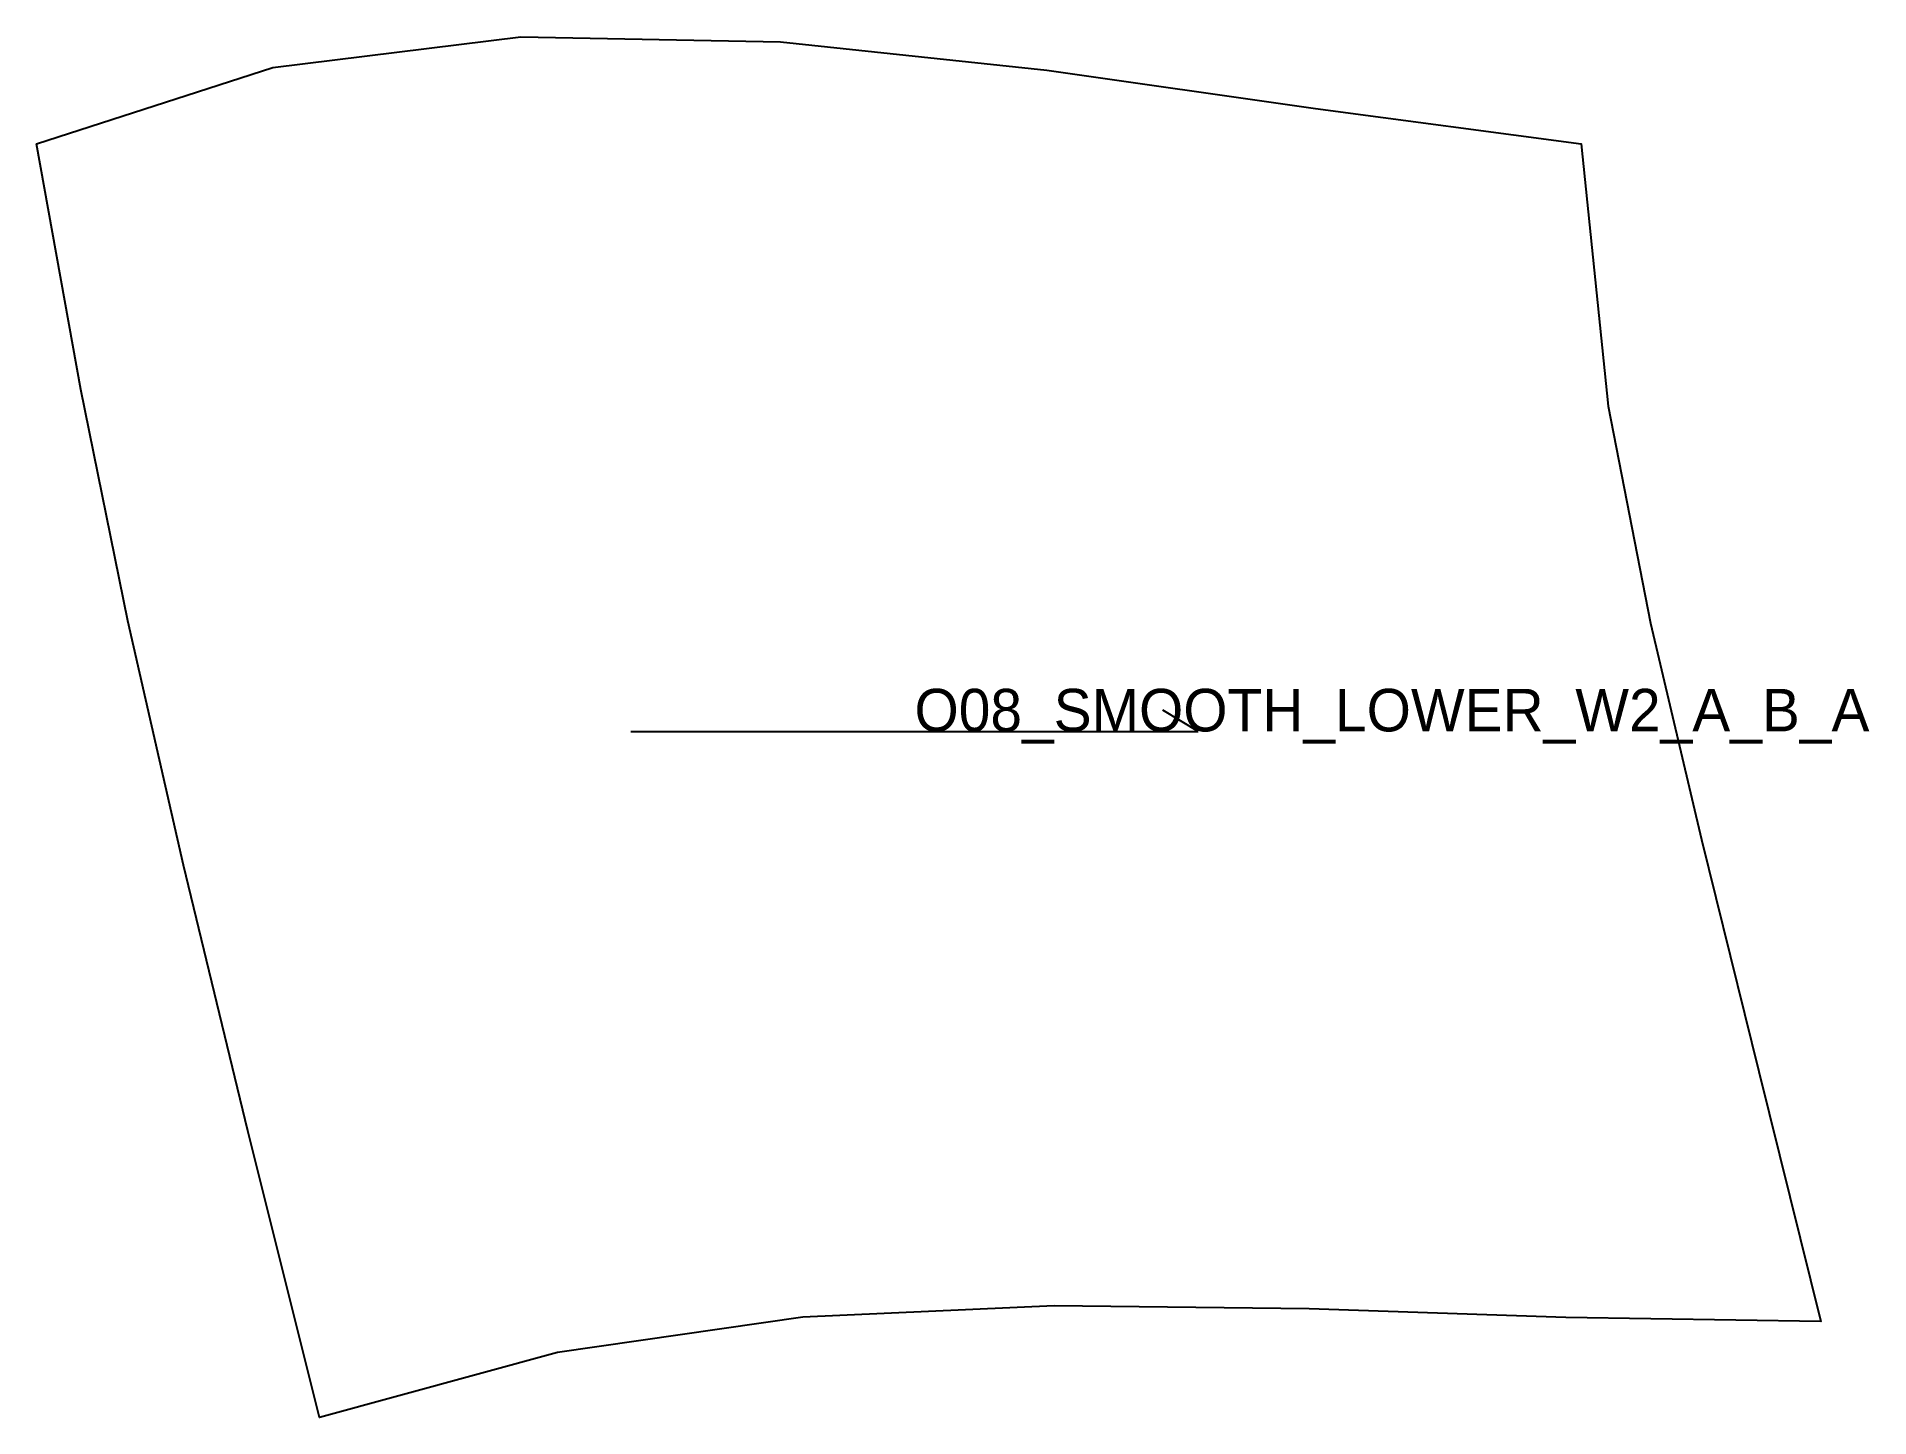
# Model space of a CAD drawing. Header units: millimetres. Extents: x 0 to 258, y -180 to 15.
import ezdxf

# ---------------------------------------------------------------- set-up
doc = ezdxf.new("R2010")
doc.units = ezdxf.units.MM
for name, color, linetype in [('CUT', 1, 'Continuous'), ('GRAIN', 3, 'Continuous'), ('LABEL', 7, 'Continuous'), ('SEW', 5, 'Continuous')]:
    doc.layers.add(name, color=color, linetype=linetype)

msp = doc.modelspace()

# ---------------------------------------------------------------- linework, layer by layer
at = {"layer": 'CUT'}
msp.add_lwpolyline([(0, 0), (33.3, 10.78), (68.3, 15.11), (104.89, 14.39), (142.47, 10.39), (180.35, 4.99), (217.8, 0), (221.59, -37), (227.57, -67.59), (234.79, -98.1), (242.84, -130.79), (251.61, -166.05), (215.62, -165.49), (179.46, -164.29), (143.47, -163.83), (108.03, -165.45), (73.45, -170.41), (39.87, -179.58), (29.8, -139.16), (20.73, -101.73), (12.84, -67.26), (6.21, -34.64), (0, 0)], close=True, dxfattribs=at)
at = {"layer": 'GRAIN'}
for p, q in [((163.79, -82.85), (158.79, -79.85)), ((83.79, -82.85), (163.79, -82.85))]:
    msp.add_line(p, q, dxfattribs=at)
at = {"layer": 'SEW'}
msp.add_lwpolyline([(0, 0), (33.3, 10.78), (68.3, 15.11), (104.89, 14.39), (142.47, 10.39), (180.35, 4.99), (217.8, 0), (221.59, -37), (227.57, -67.59), (234.79, -98.1), (242.84, -130.79), (251.61, -166.05), (215.62, -165.49), (179.46, -164.29), (143.47, -163.83), (108.03, -165.45), (73.45, -170.41), (39.87, -179.58), (29.8, -139.16), (20.73, -101.73), (12.84, -67.26), (6.21, -34.64)], close=True, dxfattribs=at)

# ---------------------------------------------------------------- texts
at = {"layer": 'LABEL'}
msp.add_text('O08_SMOOTH_LOWER_W2_A_B_A', height=6, dxfattribs=at).set_placement((123.79, -82.85))

doc.saveas('drawing.dxf')
